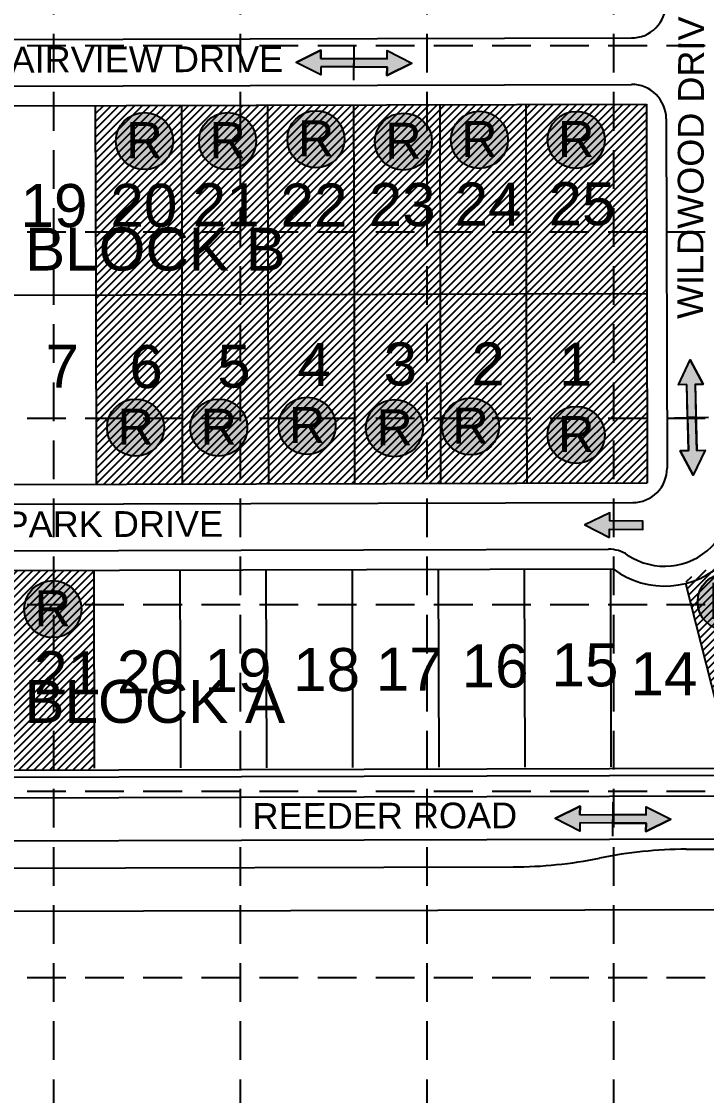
# Model space of a CAD drawing. Header units: feet. Extents: x 5163 to 12107, y -224 to 4120.
# Drawn here: x 8075 to 8473, y 1230 to 1854 of the extents above; entities that cross this region are included whole.
import ezdxf
from ezdxf.enums import TextEntityAlignment as Align

# ---------------------------------------------------------------- set-up
doc = ezdxf.new("R2010")
doc.units = ezdxf.units.FT
doc.linetypes.add('HIDDEN', pattern=[0.375, 0.25, -0.125])
for name, color, linetype in [('2003004C-A$0$2-LOT', 15, 'Continuous'), ('2003004C-A$0$2-LOTNO', 15, 'Continuous'), ('2003004C-A$0$2-PVMT', 15, 'Continuous'), ('2003004C-A$0$2-ROW', 15, 'Continuous'), ('2003004C-A$0$2-ST_NM', 15, 'Continuous'), ('2003004C-A$0$INFRA_EX_PVMT', 15, 'Continuous'), ('2003004C-A$0$INFRA_EX_SIDEWALK', 15, 'Continuous'), ('2003004C-A$0$INFRA_FUTURE_PVMT_REEDER', 15, 'Continuous'), ('ARROWS', 7, 'Continuous'), ('BASE', 7, 'Continuous'), ('grid', 254, 'Continuous'), ('ryland lots', 7, 'Continuous'), ('SODDED LOTS', 2, 'Continuous')]:
    doc.layers.add(name, color=color, linetype=linetype)
doc.styles.add('ryland', font='ARIAL.TTF', dxfattribs={"height": 25})
doc.styles.get("Standard").update_dxf_attribs({"font": 'ARIAL.TTF'})
pattern_1 = [(45, (0, 0), (-2.245064030267288, 2.245064030267288), [])]

# ---------------------------------------------------------------- blocks, each defined once
blk = doc.blocks.new('2arrows')
at = {"color": 254}
for p, q in [((25.58924786862281, 2.956753881875557), (0, 0)), ((17.7189518266805, -18.69734596578019), (0, 0)), ((22.96581585464446, -4.261279400669991), (25.58924786862281, 2.956753881875557)), ((22.96581585464446, -4.261279400669991), (51.83794898485485, -14.75500745659429)), ((20.34238384066612, -11.47931268321463), (17.7189518266805, -18.69734596578019)), ((49.2145169708765, -21.97304073913892), (20.34238384066612, -11.47931268321463)), ((51.83794898485485, -14.75500745659429), (49.2145169708765, -21.97304073913892)), ((51.83794898485576, -14.75500745659338), (49.21451697087832, -21.97304073913801)), ((80.71008211506705, -25.24873551251403), (51.83794898485576, -14.75500745659338)), ((80.71008211506705, -25.24873551251403), (83.33351412904449, -18.03070222996848)), ((83.33351412904449, -18.03070222996848), (101.052465955735, -36.72804819572684)), ((49.21451697087832, -21.97304073913801), (78.08665010108962, -32.46676879505958)), ((78.08665010108962, -32.46676879505958), (75.4632180871049, -39.68480207762514)), ((75.4632180871049, -39.68480207762514), (101.052465955735, -36.72804819572684))]:
    blk.add_line(p, q, dxfattribs=at)
at = {"color": 7}
blk.add_line((45.04316796406874, -33.44996707222072), (55.84051307070968, -3.742470964964014), dxfattribs=at)
blk.add_lwpolyline([(20.34238322503461, -11.47933190395997), (17.71894112457358, -18.6973806052647), (-1.342995437880745e-05, -1.95388201973401e-06), (25.58924345641481, 2.95677200125283), (22.9658133407238, -4.261276700050075), (80.7100872720739, -25.24872361795678), (83.33351738776491, -18.03065540883472), (101.0525078966029, -36.72806657324691), (75.46320307115548, -39.68481451795924), (78.08664517161469, -32.46677231925969), (20.34238322503461, -11.47933190395997)], close=True)
at = {"color": 254}
for points in [[(25.58924786862281, 2.956753881875557), (17.7189518266805, -18.69734596578019), (0, 0), (17.7189518266805, -18.69734596578019)], [(49.2145169708765, -21.97304073913892), (51.83794898485485, -14.75500745659429), (20.34238384066612, -11.47931268321463), (22.96581585464446, -4.261279400669991)], [(49.21451697087832, -21.97304073913801), (51.83794898485576, -14.75500745659338), (78.08665010108962, -32.46676879505958), (80.71008211506705, -25.24873551251403)], [(83.33351412904449, -18.03070222996848), (75.4632180871049, -39.68480207762514), (101.052465955735, -36.72804819572684), (75.4632180871049, -39.68480207762514)]]:
    blk.add_solid(points, dxfattribs=at)
blk = doc.blocks.new('arrow')
blk.add_lwpolyline([(-67.00679329302966, -25.35842018353742), (-59.3270347441985, -25.41938721699262), (-59.57091179542658, -56.1384215279777), (-51.89114823905948, -56.19938584448118), (-51.64727869913713, -25.48035696739953), (-43.96752265407486, -25.54132400085473), (-55.30425519266737, -2.410587189246144), (-67.00678578172392, -25.35840795725562)], close=True)
at = {"color": 254}
for points in [[(-43.96751955730906, -25.54132267721434), (-67.00679354271597, -25.35841771446121), (-55.30425158724847, -2.410596210431322), (-67.00679354271597, -25.35841771446121)], [(-59.57090883123692, -56.13841801592571), (-51.89115083610795, -56.19938633684342), (-59.32703554756517, -25.41938603537892), (-51.64727755243712, -25.48035435629663)]]:
    blk.add_solid(points, dxfattribs=at)
blk = doc.blocks.new('RYLAND')
h = blk.add_hatch(color=81)
h.paths.add_polyline_path([(1.163803512038626, -1.047574358368308, 1), (-1.408206742229694, -1.047574358368308, 1)])
h.paths.add_polyline_path([(-1.347681687434942, -2.227609507270699), (1.104228271637368, -2.227609507270699), (1.104228271637368, 0.2098904927293006), (-1.347681687434942, 0.2098904927293006)], flags=25)
at = {"color": 5}
blk.add_circle((-0.1222016150955341, -1.047574358368308), 1.286005127134161, dxfattribs=at)
at = {"layer": 'BASE', "color": 5, "style": 'ryland'}
blk.add_text('R', height=1.625, dxfattribs=at).set_placement((-0.1217267078987874, -1.821359507270699), align=Align.CENTER)

msp = doc.modelspace()

# ---------------------------------------------------------------- hatches: boundary and pattern name
at = {"layer": 'SODDED LOTS', "linetype": 'Continuous', "ltscale": 20}
h = msp.add_hatch(dxfattribs=at)
h.set_pattern_fill('ANSI31', color=256, style=0)
h.set_pattern_definition(pattern_1)
h.paths.add_polyline_path([(8487.672884485917, 1823.736093387939), (8603.722300117719, 1824.6858361708), (8603.61918487458, 1622.686189923901), (8604.795201647503, 1495.578128739668), (8619.584945520095, 1418.695358808152), (8617.6136838721, 1417.483072187053), (8486.744847297727, 1420.433551849565), (8460.470077344682, 1529.58001202473), (8484.488383977208, 1540.710287861992), (8486.228768080822, 1544.884243643901), (8498.063882986724, 1572.710342608974), (8488.393182184314, 1607.55362158356), (8487.418365885795, 1821.468718951102)])
h = msp.add_hatch(dxfattribs=at)
h.set_pattern_fill('ANSI31', color=256, style=0)
h.set_pattern_definition(pattern_1)
h.paths.add_polyline_path([(8167.623465768441, 1805.015683196488), (8117.623626101384, 1804.889060657493), (8117.902195687203, 1694.889413389942), (8167.902035354258, 1695.016035928937)])
h.paths.add_polyline_path([(8167.902035354257, 1695.016035928937), (8117.902195687201, 1694.889413389942), (8118.18076527299, 1584.889766122384), (8168.180604940047, 1585.016388661379)])
h.paths.add_polyline_path([(8217.623305435496, 1805.142305735483), (8167.62346576844, 1805.015683196488), (8167.902035354257, 1695.016035928937), (8217.901875021313, 1695.142658467931)])
h.paths.add_polyline_path([(8217.901875021314, 1695.142658467931), (8167.902035354257, 1695.016035928937), (8168.180604940048, 1585.016388661379), (8218.180444607104, 1585.143011200374)])
h.paths.add_polyline_path([(8267.623145102552, 1805.268928274478), (8217.623305435496, 1805.142305735483), (8217.901875021314, 1695.142658467931), (8267.90171468837, 1695.269281006926)])
h.paths.add_polyline_path([(8267.901714688373, 1695.269281006926), (8217.901875021314, 1695.142658467931), (8218.180444607106, 1585.143011200374), (8268.18028427416, 1585.269633739369)])
h.paths.add_polyline_path([(8317.622984769609, 1805.395550813474), (8267.62314510255, 1805.268928274478), (8267.90171468837, 1695.269281006926), (8317.901554355429, 1695.39590354592)])
h.paths.add_polyline_path([(8317.901554355425, 1695.39590354592), (8267.901714688369, 1695.269281006925), (8268.18028427416, 1585.269633739369), (8318.180123941216, 1585.396256278364)])
h.paths.add_polyline_path([(8367.622824436665, 1805.522173352469), (8317.622984769609, 1805.395550813474), (8317.90155435543, 1695.39590354592), (8367.901394022483, 1695.522526084915)])
h.paths.add_polyline_path([(8367.901394022483, 1695.522526084915), (8317.901554355423, 1695.39590354592), (8318.180123941218, 1585.396256278364), (8368.179963608274, 1585.522878817358)])
h.paths.add_polyline_path([(8437.622599970548, 1805.699444907062), (8367.622824436665, 1805.522173352469), (8367.901394022483, 1695.522526084915), (8437.901169556353, 1695.699797639507)])
h.paths.add_polyline_path([(8437.901169556353, 1695.699797639507), (8367.901394022485, 1695.522526084914), (8368.179963608272, 1585.522878817359), (8438.179739142157, 1585.700150371951)])
h.paths.add_polyline_path([(8325.166349841656, 1730.170115965981), (8366.285040155435, 1730.170115965981), (8366.285040155435, 1760.292899049201), (8325.166349841656, 1760.292899049201)], flags=24)
h.paths.add_polyline_path([(8332.877457412804, 1637.23349318169), (8358.457266416895, 1637.23349318169), (8358.457266416895, 1667.35627626491), (8332.877457412804, 1667.35627626491)], flags=24)
h.paths.add_polyline_path([(8379.583169269808, 1729.9542151042), (8420.872391643616, 1729.9542151042), (8420.872391643616, 1760.588594367501), (8379.583169269808, 1760.588594367501)], flags=24)
h.paths.add_polyline_path([(8383.805404774845, 1637.122713557898), (8409.385213778936, 1637.122713557898), (8409.385213778936, 1667.245496641118), (8383.805404774845, 1667.245496641118)], flags=24)
h = msp.add_hatch(dxfattribs=at)
h.set_pattern_fill('ANSI31', color=256, style=0)
h.set_pattern_definition(pattern_1)
h.paths.add_polyline_path([(8117.266332107771, 1418.995564860175), (7794.668030456291, 1417.884802467597), (7760.733055441349, 1414.874827423831), (7757.008834660053, 1418.372773759475), (7757.550063936214, 1534.729637475859), (8117.262308098318, 1534.5568825386), (8117.175791894319, 1430.400665692403)])

# ---------------------------------------------------------------- linework, layer by layer
at = {"layer": '2003004C-A$0$2-LOT', "color": 7, "linetype": 'Continuous'}
for p, q in [((8117.623626101384, 1804.889060657428), (8117.902195687202, 1694.889413389879)), ((8167.62346576844, 1805.015683196434), (8167.902035354258, 1695.016035928886)), ((8217.623305435496, 1805.14230573544), (8217.901875021314, 1695.142658467892)), ((8267.623145102552, 1805.268928274447), (8267.90171468837, 1695.269281006898)), ((8317.622984769609, 1805.395550813453), (8317.901554355427, 1695.395903545905)), ((8367.622824436665, 1805.52217335246), (8367.901394022483, 1695.522526084911)), ((7767.903318017838, 1694.00305561698), (8437.901169556339, 1695.699797639507)), ((8117.902195687202, 1694.889413389952), (8118.180765272991, 1584.889766122396)), ((8167.902035354258, 1695.016035928944), (8168.180604940047, 1585.016388661388)), ((8217.901875021314, 1695.142658467936), (8218.180444607104, 1585.14301120038)), ((8267.90171468837, 1695.269281006927), (8268.18028427416, 1585.269633739372)), ((8317.901554355427, 1695.395903545919), (8318.180123941216, 1585.396256278364)), ((8367.901394022483, 1695.522526084911), (8368.179963608272, 1585.522878817355)), ((8317.246282668668, 1420.393362263363), (8316.955050828925, 1535.392993497619)), ((8367.246122335724, 1420.519984802355), (8366.954890495981, 1535.51961603661)), ((8417.245962002722, 1420.646607341347), (8416.954730163066, 1535.646238575609)), ((8117.246924000443, 1419.886872107389), (8116.9556921607, 1534.886503341644)), ((8167.246763667499, 1420.01349464638), (8166.955531827756, 1535.013125880636)), ((8217.246603334555, 1420.140117185379), (8216.955371494812, 1535.139748419635)), ((8267.246443001612, 1420.266739724371), (8266.955211161869, 1535.266370958627)), ((8487.457054512284, 1420.8244140475), (8460.48687405602, 1527.257410785329))]:
    msp.add_line(p, q, dxfattribs=at)
at = {"layer": '2003004C-A$0$2-PVMT', "color": 7, "linetype": 'Continuous'}
for p, q in [((7817.527088744013, 1842.629201967175), (8429.025127872126, 1844.177795619078)), ((7817.595464915066, 1815.629288546945), (8429.09350404318, 1817.177882198856)), ((8449.14408892562, 1797.228595347631), (8449.658176433964, 1594.229246299336)), ((7765.359319946321, 1572.496223436145), (8429.708889582747, 1574.178661416903)), ((7765.427696117287, 1545.496310015937), (8415.566456855508, 1547.142759707203))]:
    msp.add_line(p, q, dxfattribs=at)
for centre, radius, start, end in [((8428.974478856515, 1864.177731485906), 20, 270.1450988962285, 0.1450988966453493), ((8429.14415305879, 1797.177946332027), 20, 0.1450988966453493, 90.14509889622846), ((8448.205031583318, 1575.725506946343), 38.5, 236.1473794004525, 34.14281839264828), ((8429.658240567136, 1594.178597283732), 20, 270.1450988962285, 0.1450988966453493), ((8415.61710587109, 1527.142823840375), 20, 56.14737940045248, 90.14509889622846)]:
    msp.add_arc(centre, radius, start, end, dxfattribs=at)
at = {"layer": '2003004C-A$0$2-ROW', "color": 7, "linetype": 'Continuous'}
for p, q in [((7817.624588099046, 1804.129325423521), (8437.62259997055, 1805.699444907063)), ((8437.62259997055, 1805.699444907063), (8438.179739142157, 1585.700150371958)), ((7681.830464518251, 1583.784726919446), (8438.179739142128, 1585.700150371951)), ((7756.956846557878, 1533.974821060881), (8418.306425814284, 1535.649661689291))]:
    msp.add_line(p, q, dxfattribs=at)
msp.add_arc((8448.205031583318, 1575.725506946343), 50, 233.2752012506338, 37.01499654207144, dxfattribs=at)
at = {"layer": '2003004C-A$0$INFRA_EX_PVMT', "color": 7, "linetype": 'Continuous'}
for p, q in [((7775.791070737585, 1402.022094679356), (8603.140117688745, 1404.117322137259)), ((7786.15434897854, 1377.04825908882), (8585.686411377334, 1379.073041176591))]:
    msp.add_line(p, q, dxfattribs=at)
at = {"layer": '2003004C-A$0$INFRA_EX_SIDEWALK', "color": 7, "linetype": 'Continuous'}
for p, q in [((7795.209875312052, 1418.071323310425), (8583.640274831268, 1420.067990893222)), ((7795.220005115261, 1414.071336137065), (8583.65040463439, 1416.068003719847))]:
    msp.add_line(p, q, dxfattribs=at)
at = {"layer": '2003004C-A$0$INFRA_FUTURE_PVMT_REEDER', "color": 7, "linetype": 'Continuous'}
for p, q in [((8460.719080611801, 1372.756547307479), (8607.71860923298, 1373.128817572127)), ((7786.194868190971, 1361.048310395206), (8360.245971172699, 1362.502071220362)), ((7724.95837602875, 1335.893151328812), (8605.790177726187, 1338.12382166498))]:
    msp.add_line(p, q, dxfattribs=at)
for centre, start, end in [((8359.600196223852, 1617.501253522416), 270.1450988962285, 281.5099758638096), ((8461.364855560678, 1117.757365005426), 90.14509889622846, 101.5099758638097)]:
    msp.add_arc(centre, 255, start, end, dxfattribs=at)
at = {"layer": 'grid', "color": 252, "linetype": 'HIDDEN', "ltscale": 90}
for p, q in [((8093.448919192688, 4006.573795112213), (8093.448919192688, 214.4286587880489)), ((8201.782252526053, 4006.573795112213), (8201.782252526053, 214.4286587880489)), ((8310.11558585937, 4006.573795112213), (8310.11558585937, 214.4286587880489)), ((8418.448919192688, 4006.573795112213), (8418.448919192688, 214.4286587880489)), ((5276.782252526053, 1839.907128445549), (11993.44891919269, 1839.907128445549)), ((5276.782252526053, 1731.573795112214), (11993.44891919269, 1731.573795112214)), ((5276.782252526053, 1623.240461778884), (11993.44891919269, 1623.240461778884)), ((5276.782252526053, 1514.907128445549), (11993.44891919269, 1514.907128445549)), ((5276.782252526053, 1406.573795112214), (11993.44891919269, 1406.573795112214)), ((5276.782252526053, 1298.240461778884), (11993.44891919269, 1298.240461778884))]:
    msp.add_line(p, q, dxfattribs=at)

# ---------------------------------------------------------------- block references
at = {"layer": 'ARROWS', "linetype": 'Continuous', "zscale": 0.625}
for name, p, xscale, yscale, rotation in [('2arrows', (8234.245005976862, 1830.002634709993), 0.6249999999951581, 0.6249999999986358, 19.57296977187357), ('2arrows', (8463.131923471616, 1657.242175642061), 0.6249999999956593, 0.6249999999993179, 291.4626174910344), ('arrow', (8400.305263215954, 1595.751417496678), 0.6249999999980425, 0.6249999999995453, 90.15997293020716), ('2arrows', (8384.659478329248, 1390.650263869919), 0.6249999999951581, 0.6249999999985345, 19.57296977187357)]:
    msp.add_blockref(name, p, dxfattribs=dict(at, xscale=xscale, yscale=yscale, rotation=rotation))
at = {"layer": 'ryland lots', "color": 7, "xscale": 12.89581535786783, "yscale": 12.89581535787056, "zscale": 12.89581535787147}
for p in [(8147.776835779177, 1797.806272806128), (8196.031963282177, 1797.806272806128), (8247.359535787637, 1798.863794829137), (8298.143349293237, 1797.466672481171), (8342.248563100995, 1798.499105298343), (8398.475902420094, 1798.476984654192), (8242.206196255866, 1632.341325335729), (8142.623496247405, 1631.28380331272), (8190.878623750406, 1631.28380331272), (8292.990009761466, 1630.944202987764), (8337.095223569224, 1631.976635804936), (8398.475902420094, 1627.030403567861), (8485.598861364313, 1530.116542776449), (8094.537589872609, 1525.81854042605)]:
    msp.add_blockref('RYLAND', p, dxfattribs=at)

# ---------------------------------------------------------------- texts
at = {"layer": '2003004C-A$0$2-LOTNO', "color": 7, "linetype": 'Continuous'}
for s, p in [('21', (8193.650629744254, 1734.742748051183)), ('23', (8295.825537821336, 1734.89632297762)), ('24', (8345.725694998546, 1735.190579813185)), ('25', (8400.227780456713, 1735.401009101472)), ('19', (8093.650937434897, 1734.321900959869)), ('20', (8145.860012212215, 1734.448523498861)), ('22', (8244.638401292963, 1734.602066142012)), ('BLOCK B', (8152.57296182678, 1709.02718966941)), ('4', (8244.662905598845, 1642.024648321843)), ('3', (8294.785804789077, 1642.280376871262)), ('2', (8345.66736191485, 1642.253957028894)), ('1', (8396.59530927689, 1642.143177405102)), ('7', (8098.418456480838, 1640.997720454681)), ('6', (8147.162178124825, 1640.732114839564)), ('5', (8198.148896993138, 1641.024147968514)), ('16', (8349.791069126397, 1466.794820347997)), ('15', (8402.004318457766, 1467.404417874925)), ('21', (8101.538149727654, 1462.863400917566)), ('20', (8149.627571448655, 1463.325754431295)), ('19', (8200.51528749906, 1464.229839984597)), ('18', (8251.992156306194, 1464.692193498333)), ('17', (8299.934269697405, 1464.859994419152)), ('14', (8447.857617099711, 1462.22100821606)), ('BLOCK A', (8152.183615009591, 1446.189556367877))]:
    msp.add_text(s, height=25, dxfattribs=at).set_placement(p, align=Align.CENTER)
at = {"layer": '2003004C-A$0$2-ST_NM', "color": 7, "linetype": 'Continuous', "char_height": 15, "attachment_point": 2}
for s, insert, width, rotation in [('WILDWOOD DRIVE', (8455.900758614589, 1775.806464073234), 337.76, 89.79122150317858), ('FAIRVIEW DRIVE', (8141.179106210358, 1839.251204002147), 300, 0.145), ('CEDAR PARK DRIVE', (8088.818320908293, 1569.120506733911), 300, 0.145), ('REEDER ROAD', (8285.750253246937, 1399.758108825239), 300, 0.145)]:
    msp.add_mtext(s, dxfattribs=dict(at, insert=insert, width=width, rotation=rotation))

doc.saveas('drawing.dxf')
